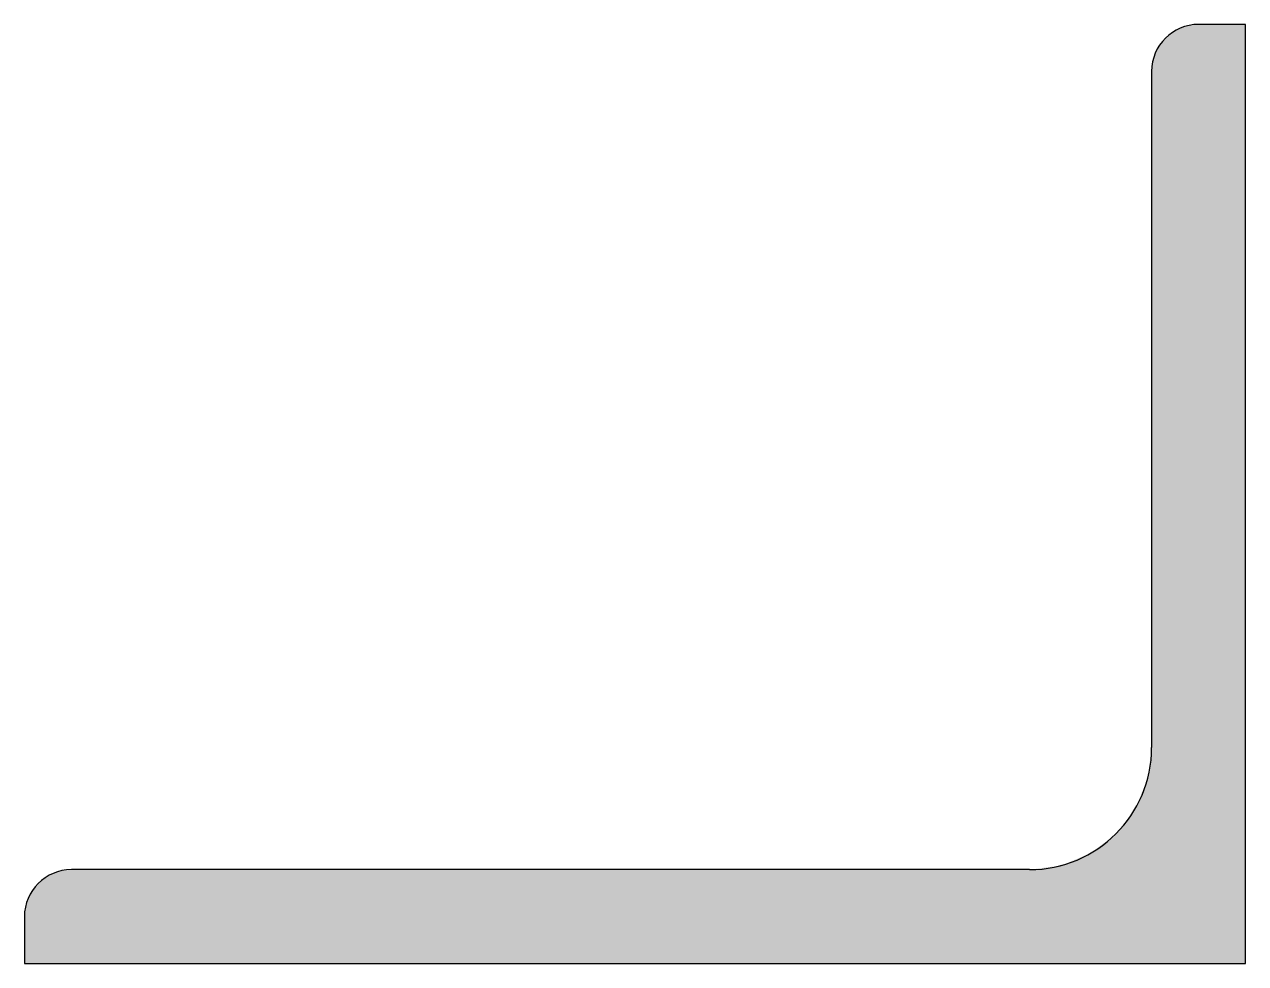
# Model space of a CAD drawing. Header units: metres. Extents: x -65 to 0, y 0 to 50.
import ezdxf

# ---------------------------------------------------------------- set-up
doc = ezdxf.new("R2010")
doc.units = ezdxf.units.M
doc.linetypes.add('Dash', pattern=[6.35, 3.175, -3.175])
doc.layers.add('A-DETL-GENF', color=92, linetype='Continuous', lineweight=18)
doc.layers.add('A-DETL-GENF-HDLN', color=1, linetype='Dash', lineweight=18)

# ---------------------------------------------------------------- blocks, each defined once
blk = doc.blocks.new('28 L_profiel - L65x50x5-1474480-00_0 Basismaterialen')
at = {"layer": 'A-DETL-GENF', "linetype": 'Dash'}
blk.add_hatch(color=256, dxfattribs=at).paths.add_polyline_path([(0, 0), (0, 50), (-2.5, 50), (-3.147, 49.915), (-3.75, 49.665), (-4.268, 49.268), (-4.665, 48.75), (-4.915, 48.147), (-5, 47.5), (-5, 11.5), (-5.221, 9.818), (-5.871, 8.25), (-6.904, 6.904), (-8.25, 5.871), (-9.818, 5.221), (-11.5, 5), (-62.5, 5), (-63.147, 4.915), (-63.75, 4.665), (-64.268, 4.268), (-64.665, 3.75), (-64.915, 3.147), (-65, 2.5), (-65, 0), (-21.16, 0)])
at = {"layer": 'A-DETL-GENF', "lineweight": 25}
for p, q in [((0, 50), (-2.5, 50)), ((0, 0), (0, 50)), ((-5, 47.5), (-5, 11.5)), ((-11.5, 5), (-62.5, 5)), ((-65, 2.5), (-65, 0)), ((-65, 0), (0, 0))]:
    blk.add_line(p, q, dxfattribs=at)
for centre, radius, start, end in [((-2.5, 47.5), 2.5, 90, 180), ((-11.5, 11.5), 6.5, 270, 0), ((-62.5, 2.5), 2.5, 90, 180)]:
    blk.add_arc(centre, radius, start, end, dxfattribs=at)
at = {"layer": 'A-DETL-GENF-HDLN'}
for p, q in [((0, 50), (-2.5, 50)), ((0, 50), (0, 0)), ((-5, 11.5), (-5, 47.5)), ((-62.5, 5), (-11.5, 5)), ((-65, 0), (-65, 2.5)), ((0, 0), (-65, 0))]:
    blk.add_line(p, q, dxfattribs=at)
for centre, radius, start, end in [((-2.5, 47.5), 2.5, 90, 180), ((-11.5, 11.5), 6.5, 270, 0), ((-62.5, 2.5), 2.5, 90, 180)]:
    blk.add_arc(centre, radius, start, end, dxfattribs=at)

msp = doc.modelspace()

# ---------------------------------------------------------------- block references
msp.add_blockref('28 L_profiel - L65x50x5-1474480-00_0 Basismaterialen', (0, 0))

doc.saveas('drawing.dxf')
